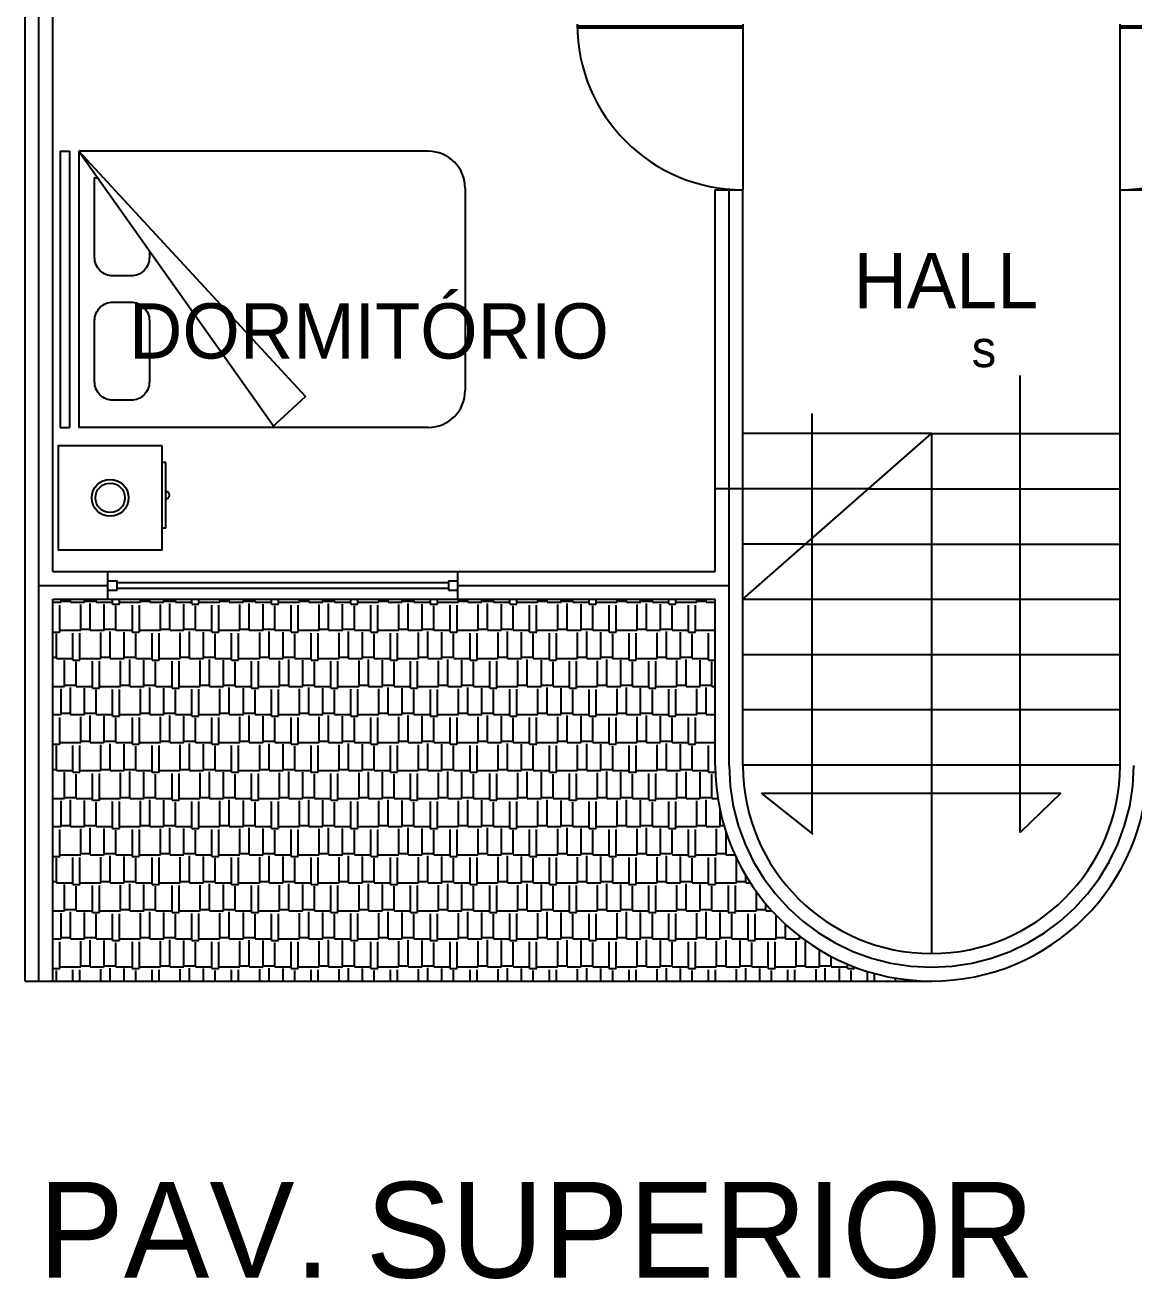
# Model space of a CAD drawing. Header units: millimetres. Extents: x 686.5 to 717.1, y 236.1 to 261.6.
# Drawn here: x 693.688 to 695.194, y 245.31 to 247.013 of the extents above; entities that cross this region are included whole.
import ezdxf

# ---------------------------------------------------------------- set-up
doc = ezdxf.new("R2010")
doc.units = ezdxf.units.MM
doc.linetypes.add('ACAD_ISO04W100', pattern=[30.5, 24, -3, 0.5, -3])
for name, color, linetype in [('EJE', 4, 'ACAD_ISO04W100'), ('ESCALERAS', 5, 'Continuous'), ('LETREROS', 31, 'Continuous'), ('MUE', 2, 'Continuous'), ('MURO1', 3, 'Continuous'), ('PROYECCIONES', 73, 'ACAD_ISO04W100'), ('PUERTAS', 191, 'Continuous'), ('TEJA', 242, 'Continuous'), ('VENTANAS', 111, 'Continuous')]:
    doc.layers.add(name, color=color, linetype=linetype)

# ---------------------------------------------------------------- blocks, each defined once
blk = doc.blocks.new('CAMA3')
at = {"layer": 'MUE', "color": 2}
for p, q in [((-0.87, 0.77), (1.03, 0.77)), ((-0.02, 0.77), (-0.2015, 0.6023)), ((1.03, -0.73), (-0.0288, 0.762)), ((1.03, -0.73), (1.03, 0.77)), ((1.08, -0.73), (1.08, 0.77)), ((1.13, 0.77), (1.08, 0.77)), ((1.13, -0.73), (1.13, 0.77)), ((-1.07, -0.53), (-1.07, 0.57)), ((1.03, -0.73), (-0.2015, 0.6023)), ((-0.87, -0.73), (1.03, -0.73)), ((1.13, -0.73), (1.08, -0.73))]:
    blk.add_line(p, q, dxfattribs=at)
blk.add_lwpolyline([(0.6458, 0.1896), (0.6458, 0.5227, -0.414214), (0.7458, 0.6227), (0.8436, 0.6227, -0.414214), (0.9436, 0.5227), (0.9436, 0.1896, -0.414214), (0.8436, 0.0896), (0.7458, 0.0896, -0.414214)], format="xyb", close=True, dxfattribs=at)
blk.add_lwpolyline([(0.6458, -0.1886), (0.6458, -0.1532, -0.414214), (0.7458, -0.0532), (0.8436, -0.0532, -0.414214), (0.9436, -0.1532), (0.9436, -0.5864), (0.928, -0.5864)], format="xyb", dxfattribs=at)
for centre, start, end in [((-0.87, 0.57), 90, 180), ((-0.87, -0.53), 180, 270)]:
    blk.add_arc(centre, 0.2, start, end, dxfattribs=at)
blk = doc.blocks.new('BURO')
at = {"layer": 'MUE', "color": 2}
for p, q in [((-0.1743, -0.3241), (-0.1743, -0.3041)), ((0.1825, -0.3241), (0.1825, -0.3041))]:
    blk.add_line(p, q, dxfattribs=at)
blk.add_lwpolyline([(0.2727, -0.3041), (0.2727, 0.2616), (-0.293, 0.2616), (-0.293, -0.3041)], close=True, dxfattribs=at)
blk.add_lwpolyline([(-0.1743, -0.3241), (0.1825, -0.3241)], dxfattribs=at)
for radius in [0.1, 0.08]:
    blk.add_circle((-0.0101, -0.0212), radius, dxfattribs=at)
blk.add_arc((0.0041, -0.3241), 0.02, 180, 0, dxfattribs=at)

msp = doc.modelspace()

# ---------------------------------------------------------------- hatches: boundary and pattern name
at = {"layer": 'TEJA'}
h = msp.add_hatch(dxfattribs=at)
h.set_pattern_fill('AR-RSHKE', color=256, scale=0.000125, style=0)
h.set_pattern_definition([(0, (647.924383, 210.18613), (0.0809625, 0.0381), [0.01905, -0.015875, 0.022225, -0.009525, 0.028575, -0.0127]), (0, (647.943433, 210.18772), (0.0809625, 0.0381), [0.015875, -0.060325, 0.0127, -0.01905]), (0, (647.981533, 210.18375), (0.0809625, 0.0381), [0.009525, -0.098425]), (90, (647.924383, 210.186132), (-0.0269875, 0.0381), [0.0365125, -0.1158875]), (90, (647.943433, 210.186132), (-0.0269875, 0.0381), [0.03571875, -0.11668125]), (90, (647.959308, 210.186132), (-0.0269875, 0.0381), [0.0333375, -0.1190625]), (90, (647.981533, 210.18375), (-0.0269875, 0.0381), [0.0365125, -0.1158875]), (90, (647.991058, 210.18375), (-0.0269875, 0.0381), [0.0365125, -0.1158875]), (90, (648.019633, 210.186132), (-0.0269875, 0.0381), [0.034925, -0.117475])])
h.paths.add_polyline_path([(694.9189, 245.7142, -0.415051), (694.6252, 246.0087), (694.6252, 246.2329), (693.7252, 246.2329), (693.7252, 245.7142)])

# ---------------------------------------------------------------- linework, layer by layer
at = {"layer": 'EJE'}
for p, q in [((693.7064, 245.7142), (693.7064, 247.2829)), ((694.6439, 246.0071), (694.6439, 246.7892)), ((693.7064, 246.2517), (693.8002, 246.2517)), ((694.2752, 246.2517), (694.6439, 246.2517))]:
    msp.add_line(p, q, dxfattribs=at)
msp.add_arc((694.9189, 246.0079), 0.275, 180.175, 359.825, dxfattribs=at)
at = {"layer": 'ESCALERAS'}
for p, q in [((694.6627, 246.2329), (694.9189, 246.4579)), ((694.9189, 246.4579), (694.9189, 245.7517)), ((694.9189, 246.4579), (695.1752, 246.4579)), ((694.8335, 246.3829), (695.1752, 246.3829)), ((694.7481, 246.3079), (695.1752, 246.3079)), ((694.6627, 246.2329), (695.1752, 246.2329)), ((694.6627, 246.1579), (695.1752, 246.1579)), ((694.6627, 246.0829), (695.1752, 246.0829)), ((694.6627, 246.0079), (695.1752, 246.0079))]:
    msp.add_line(p, q, dxfattribs=at)
at = {"layer": 'MUE'}
for p, q in [((695.0393, 245.9158), (695.0393, 246.537)), ((694.7564, 246.4852), (694.7564, 245.9155)), ((694.7582, 245.9139), (694.6879, 245.9694)), ((694.6879, 245.9694), (695.0948, 245.9694)), ((695.0948, 245.9694), (695.0393, 245.9158))]:
    msp.add_line(p, q, dxfattribs=at)
at = {"layer": 'MURO1'}
for p, q in [((693.6877, 245.7142), (693.6877, 247.3017)), ((693.7252, 246.2704), (693.7252, 247.2642)), ((694.6252, 246.2704), (694.6252, 246.7892)), ((694.6252, 246.7892), (694.6627, 246.7892)), ((694.6627, 246.0071), (694.6627, 246.7892)), ((695.1752, 246.0071), (695.1752, 246.7892)), ((695.1752, 246.7892), (695.2127, 246.7892)), ((694.6252, 246.2704), (694.6252, 246.4579)), ((693.7252, 246.2704), (694.6252, 246.2704)), ((693.8002, 246.2329), (693.8002, 246.2704)), ((694.2752, 246.2704), (694.2752, 246.2329)), ((693.7252, 246.2329), (694.6252, 246.2329)), ((693.7252, 245.7142), (693.7252, 246.2329)), ((694.6252, 246.0071), (694.6252, 246.2329)), ((693.6877, 245.7142), (693.7252, 245.7142))]:
    msp.add_line(p, q, dxfattribs=at)
for radius, start, end in [(0.2938, 180.1639, 359.8361), (0.2563, 180.1879, 359.8121)]:
    msp.add_arc((694.9189, 246.0079), radius, start, end, dxfattribs=at)
at = {"layer": 'PROYECCIONES'}
for p, q in [((694.9189, 246.4579), (694.6627, 246.4579)), ((694.8335, 246.3829), (694.6252, 246.3829)), ((694.7481, 246.3079), (694.6627, 246.3079))]:
    msp.add_line(p, q, dxfattribs=at)
at = {"layer": 'PUERTAS'}
for p, q in [((694.4377, 247.0117), (694.6627, 247.0117)), ((694.6627, 247.0142), (694.6627, 246.7892)), ((695.1752, 246.7892), (695.1752, 247.0142)), ((695.1752, 247.0117), (695.4002, 247.0117)), ((694.4377, 247.0092), (694.6627, 247.0092)), ((695.1752, 247.0092), (695.4001, 247.0092))]:
    msp.add_line(p, q, dxfattribs=at)
for centre, start, end in [((694.6627, 247.0142), 180, 270), ((695.1752, 247.0142), 270, 359.3634)]:
    msp.add_arc(centre, 0.225, start, end, dxfattribs=at)
at = {"layer": 'TEJA'}
msp.add_line((693.7252, 245.7142), (694.9189, 245.7142), dxfattribs=at)
at = {"layer": 'VENTANAS'}
for p, q in [((693.8002, 246.2579), (693.8127, 246.2579)), ((693.8002, 246.2454), (693.8127, 246.2454)), ((693.8127, 246.2454), (693.8127, 246.2579)), ((693.8127, 246.2554), (694.2627, 246.2554)), ((693.8127, 246.2479), (694.2627, 246.2479)), ((694.2627, 246.2579), (694.2752, 246.2579)), ((694.2627, 246.2579), (694.2627, 246.2454)), ((694.2627, 246.2454), (694.2752, 246.2454))]:
    msp.add_line(p, q, dxfattribs=at)

# ---------------------------------------------------------------- block references
at = {"layer": 'TEJA', "xscale": 0.25, "yscale": 0.25, "zscale": 0.25}
for name, p, rotation in [('CAMA3', (694.018, 246.6589), 180), ('BURO', (693.7979, 246.3732), 90)]:
    msp.add_blockref(name, p, dxfattribs=dict(at, rotation=rotation))

# ---------------------------------------------------------------- texts
at = {"layer": 'LETREROS', "color": 1}
for s, p in [('HALL', (694.8131, 246.6282)), ('DORMITÓRIO', (693.8289, 246.5599))]:
    msp.add_text(s, height=0.075, dxfattribs=at).set_placement(p)
at = {"layer": 'LETREROS', "color": 2}
msp.add_text('PAV. SUPERIOR', height=0.13, dxfattribs=at).set_placement((693.706, 245.3113))
at = {"layer": 'LETREROS', "insert": (694.9735, 246.5982), "char_height": 0.05, "width": 0.169375, "attachment_point": 1}
msp.add_mtext('s', dxfattribs=at)

doc.saveas('drawing.dxf')
